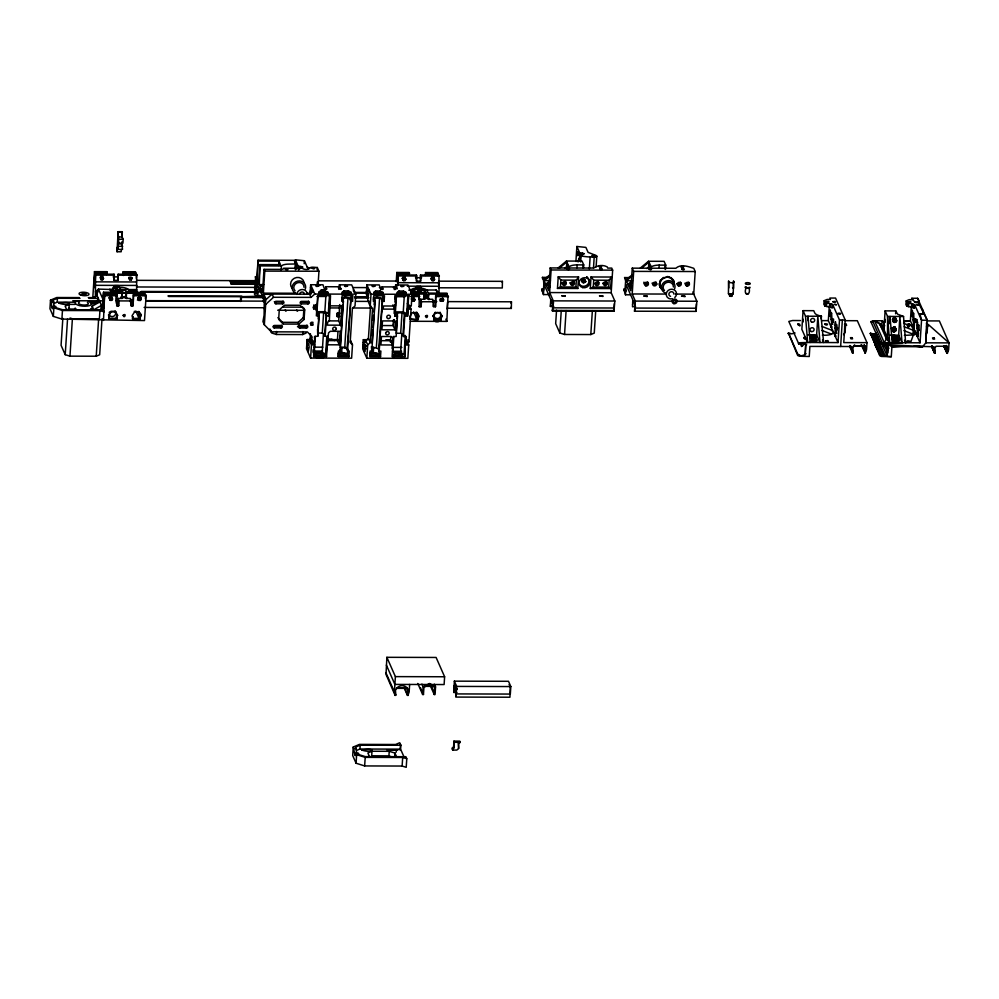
<?xml version="1.0" encoding="UTF-8"?>
<svg xmlns="http://www.w3.org/2000/svg" width="999" height="999" viewBox="0 0 999 999"><rect width="100%" height="100%" fill="white"/><g stroke="black" fill="none" stroke-linecap="round" stroke-linejoin="round"><path stroke-width="1.5" d="M885.876 337.762L887.512 337.762L887.562 316.433L885.114 310.876L895.791 310.914L897.564 314.161L903.533 316.483L905.656 342.757C907.904 338.399 913.923 343.419 907.492 341.433M453.908 690.634L454.358 681.156L508.503 681.293L510.826 686.563L510.327 694.068L456.181 693.918L456.031 695.641M547.102 278.122L542.482 278.109L542.469 277.372L548.738 290.522L550.212 267.932L593.756 268.044C597.702 265.359 602.609 264.46 607.242 266.895L607.767 268.094L611.75 268.094L612.649 270.142L611.176 292.732L614.835 301.024L613.985 311.164L552.459 310.989L552.772 303.559L551.061 299.7L550.449 306.431L550.724 299.488L544.105 284.478L543.444 294.568L549.6 294.58M632.604 304.782L632.767 299.712L626.148 284.703L625.486 294.792L630.094 294.805M915.009 320.504C915.846 314.96 915.571 326.91 915.009 320.504L916.707 320.529M884.727 325.811L882.517 320.779L874.6 320.741L870.853 321.666L880.856 344.218L875.861 332.942L880.856 344.218L885.938 343.606L891.932 346.616L922.676 346.703L925.798 342.819L926.173 333.616M392.407 344.967L392.145 340.821L393.082 341.858L393.431 336.488L396.153 336.488L397.49 316.059L395.854 314.223L397.502 312.837L402.01 312.849L404.882 314.248L404.87 316.084L407.604 316.096L408.466 294.792L408.254 306.056L411.263 306.069L412.025 294.305L407.929 285.002L395.616 284.977L395.442 287.712M918.356 331.206L918.98 329.77L918.181 329.882L917.906 333.728L917.132 331.98L917.344 328.733L918.218 327.947L917.07 328.271L916.72 325.637L917.482 321.89L917.744 325.936L918.118 326.785L918.78 324.812L919.13 327.447L918.356 331.206L917.394 327.947L918.218 327.947L918.943 330.482L917.344 328.733M79.296 297.59L56.731 297.527L50.512 300.15L49.95 308.716L53.334 316.383L61.901 319.081L144.493 320.567L146.104 295.791L145.654 294.767L133.354 294.742C133.928 300.362 132.442 314.198 130.22 300.025L133.079 300.025M52.797 302.747L52.972 300.15L57.467 298.264L80.032 298.326M53.334 316.383L53.884 307.817L53.234 306.318L55.694 306.331L56.356 307.817L62.525 309.727L103.134 309.84L104.033 311.875L99.937 310.614L62.45 310.502L53.884 307.817M53.834 303.571L57.205 302.16L57.467 298.264M61.901 319.081L62.45 310.502M62.837 318.394L61.076 345.317L65.21 354.682L69.955 356.156L96.216 356.218L99.675 354.77L102.01 318.881M65.21 354.682L67.557 318.781M66.184 310.214L68.943 309.053L69.256 304.383L75 304.395M69.955 356.156L72.403 318.768L70.03 318.032M91.945 309.702L92.183 306.206L99.85 301.885M92.87 296.403L94.48 271.641L106.793 271.666L107.255 272.727L94.942 272.69L94.48 271.641M94.942 272.69L93.968 282.08L94.705 287.65L95.592 274.151L114.048 274.201L114.136 280.344L118.232 280.357L118.157 274.213L136.613 274.263L136.651 293.007M95.367 296.903L95.592 274.151M95.979 296.566L96.179 293.569L97.914 292.008L97.403 290.846L95.654 292.395M97.153 294.742L97.403 290.846M97.378 303.359L97.752 297.64L97.827 302.272L90.297 302.247M96.216 356.218L98.651 318.831L72.403 318.768M99.376 319.18L99.937 310.614M101.136 309.79L101.423 305.457L93.756 309.765L92.183 306.206M101.299 310.352L101.598 305.856L96.179 293.569M101.923 309.84L103.559 292.22L122.015 292.27L122.115 298.439L118.007 298.426L117.907 299.987C120.067 314.36 113.411 300.262 116.945 294.693L104.633 294.655L103.759 308.154L103.009 302.597L103.559 292.22M104.633 294.655L103.471 320.442L102.922 319.18M106.606 274.563L106.793 271.666M109.316 318.906L109.191 316.346L109.316 318.906L116.696 318.931L116.571 316.358L117.482 315.01L116.821 316.945M114.048 274.201L114.136 280.344M121.816 241.895L122.515 249.425L118.406 249.413L117.782 240.846L118.819 243.182L122.914 243.194L123.177 239.298L122.14 236.963L122.19 231.706L118.082 231.693L117.07 251.748L121.179 251.76L121.329 249.425M117.07 251.748L117.383 247.078L118.406 249.413M118.819 243.182L118.082 231.693M118.157 274.213L118.232 280.357M116.733 305.844L116.945 294.693M116.696 318.931L116.571 316.358M121.791 237.687L122.09 233.204M118.781 305.844L119.106 300.911L118.007 298.426M122.115 298.439L122.015 292.27M123.014 274.613L123.202 271.716L135.502 271.753L135.789 275.499M123.489 275.474L123.202 271.716M131.094 305.881L131.418 300.949L130.32 298.464L126.211 298.451L125.787 297.465L126.124 292.282L144.58 292.332L145.017 293.306L126.548 293.256L126.124 292.282M126.211 298.451L126.548 293.256M131.306 290.384L131.743 292.719L131.306 290.384L135.414 290.397L137.512 293.182L135.414 290.397M133.142 305.881L133.354 294.742M132.692 318.981L132.567 316.408L132.692 318.981L140.072 318.993L139.947 316.421L140.859 315.085L140.21 317.008M136.351 278.321L136.613 274.263M140.484 317.869L138.786 317.869L139.023 314.323L137.85 311.651M140.072 318.993L139.947 316.421M140.572 316.508L140.747 313.786M144.405 295.03L144.58 292.332M145.392 298.826L145.654 294.767M254.795 285.289L255.732 287.4L255.931 284.278L231.318 284.216L230.444 281.331L255.881 281.406L256.805 283.504L256.606 286.626L258.242 286.626M231.318 284.216L230.444 281.331M240.509 301.486L240.659 297.352L241.646 297.003L262.163 297.065M241.184 301.248L241.471 297.315M255.744 283.479L255.881 281.406M254.533 288.711L255.444 288.236L255.657 289.435L254.832 289.435L255.669 290.622L256.044 286.051M256.243 283.117L255.319 276.586L256.805 278.908L258.029 260.215L294.131 260.314L295.741 263.973L295.367 269.73M256.381 292.345L256.955 283.704L263.574 298.713M257.055 283.117L257.255 280.182L256.431 280.182M318.082 284.478L318.956 271.241L317.295 267.507L312.662 267.195A3.159 1.099 3.7 0 0 310.202 267.744L308.866 268.881A3.334 1.149 3.7 0 1 307.118 269.418L306.281 269.455A3.334 1.149 3.7 0 1 302.485 268.281L283.616 268.232A3.334 1.149 3.7 0 1 280.844 269.393L264.023 269.343L262.55 291.933L257.205 279.795L258.029 260.215M258.753 283.304L259.965 264.61L280.482 264.66L278.933 261.151L258.416 261.101M259.965 264.61L259.315 284.603L263.786 284.615M263.074 297.577L264.797 271.104L264.023 269.343M263.374 301.798L263.861 294.28L271.591 294.305M313.349 290.821L309.603 294.168L272.115 294.068L264.26 301.174L264.086 315.185L262.937 321.578L264.348 324.8L271.278 331.83L307.38 331.93L312 336.613L311.663 341.633L314.673 341.646L315.022 336.276L317.757 336.276L319.093 315.846L317.457 314.011L319.093 312.625L323.614 312.637L326.486 314.036L324.55 334.965L325.137 336.301L327.859 336.301L327.784 344.792M264.348 324.8L265.684 304.395L264.26 301.174M278.659 265.472L278.933 261.151M306.119 333.092L302.66 334.553L276.411 334.478L276.611 331.481M281.119 270.279L281.493 265.834A9.99 3.459 3.7 0 1 289.248 264.098L295.741 263.973M295.192 262.799L295.392 259.815L304.395 260.727L308.129 269.181M298.439 269.792L298.489 266.833L295.392 259.815M298.851 269.792L298.938 266.283A2.085 0.724 3.7 0 1 300.999 266.471L302.834 267.083L301.461 267.507A2.085 0.724 3.7 0 1 299.563 267.695L298.614 267.133L299.588 269.318M304.195 263.724L304.395 260.727M304.083 319.455L303.309 317.707L303.933 308.192L304.707 309.952L304.083 319.455L298.863 324.113L283.266 324.076L278.659 319.38L279.27 309.877L284.503 305.219L300.087 305.269L304.707 309.952M302.66 334.553L302.859 331.556M303.733 318.094L304.22 310.614M311.713 339.535L307.093 339.523L306.83 343.631L307.692 345.579L308.728 343.931L309.166 347.14L308.229 351.71L306.78 344.405L306.493 348.763L310.602 358.079L351.623 358.191L352.485 344.867L350.612 340.597L350.499 342.158M310.065 293.981L310.339 289.822L311.201 291.77M324.6 289.36L322.977 284.777L310.664 284.74L310.389 289.036L311.251 290.984L312.3 289.323L312.724 292.545M327.322 343.756L326.548 356.556L313.711 356.518L314.473 344.755L314.011 343.718L312.65 343.718L311.351 340.784L309.977 341.371L309.865 342.919L308.791 340.484L311.838 340.497M311.663 341.633L310.177 338.249L310.464 333.791M311.101 325.1L311.288 322.277L312.937 322.277L312.749 325.1L311.101 325.1L310.327 323.339L311.975 323.351L312.749 325.1M310.602 358.079L311.463 344.755L309.977 341.371M319.093 315.846L316.358 315.846L316.808 308.928L313.798 308.916L314.011 305.806L317.008 305.819L317.682 295.592L330.519 295.629L329.345 320.766L327.61 322.327L327.422 325.15L340.547 325.174L341.808 305.881L329.857 305.844L329.87 304.807M317.145 269.842L317.295 267.507M312.65 343.718L312.787 341.633M316.808 308.928L316.358 307.892L314.985 307.879L315.197 304.77M317.183 284.74L317.37 281.805M313.149 352.447L313.336 349.55M313.711 343.768L313.898 340.871M316.171 310.652L316.271 304.533M313.636 349.6L313.711 356.518M314.011 343.718L314.148 341.646M314.485 336.576L314.673 341.646M316.358 307.892L316.558 304.77L317.008 305.819M314.298 352.41L315.397 336.438M316.945 311.725L318.057 295.754M318.881 292.22L319.917 292.719L319.817 294.268L318.781 293.756L318.881 292.22L320.517 290.834L325.025 290.846L327.897 292.245L327.21 294.28L327.897 292.245M317.545 329.108L317.757 336.276M318.219 318.893L318.494 314.523M316.446 353.296L316.346 354.857L320.854 354.87L323.726 356.268L323.826 354.72L320.954 353.309L316.446 353.296L314.797 354.695L316.171 355.944L323.564 355.969L323.826 354.72M319.093 312.625L317.769 333.054L322.277 333.067L325.15 334.465L324.55 334.965M318.781 293.756L320.417 292.37L320.517 290.834M320.854 354.87L320.954 353.309M322.277 333.067L323.614 312.637M327.797 293.781L324.925 292.382L325.025 290.846M325.711 289.385L325.886 286.725L338.199 286.763L338.961 289.398M326.548 356.556L325.662 354.058L322.202 352.372L323.426 333.566M325.886 314.535L326.473 315.871L329.195 315.884L328.309 313.374L324.85 311.688L326.074 292.882M326.648 289.36L325.886 286.725M325.137 336.301L326.473 315.871M325.662 354.058L326.785 336.7M328.309 313.374L329.533 294.568M328.733 314.835L329.195 307.929L340.172 307.967M326.086 355.519L327.472 336.576M328.896 314.697L330.057 294.58M329.195 315.884L329.195 307.929M337.662 340.572L327.06 340.634L327.51 341.683L328.559 332.842L330.307 331.293L340.147 331.318L339.273 344.83L327.31 344.792M337.237 313.162L338.861 314.036L338.649 317.158L337.038 316.271L337.237 313.162L339.972 313.162M337.225 316.72L337.437 313.599M339.21 287.562L339.385 284.827L351.685 284.852L355.794 294.156L355.032 305.919L352.41 308.254L350.174 342.52L352.485 344.867M337.974 331.556L337.387 340.559L339.273 344.83M340.547 325.174L338.673 320.916L339.735 304.583M341.009 289.41L339.385 284.827M342.158 293.818L342.257 292.282L343.906 290.896L348.414 290.909L351.286 292.307L350.587 294.355L351.186 293.843L348.314 292.445L343.806 292.432L343.906 290.896M340.197 340.322L340.509 335.664M341.109 326.336L341.521 320.13M342.133 310.814L342.532 304.595M343.206 294.33L343.306 292.794L342.257 292.282M338.087 356.306L339.722 354.92L339.822 353.371L344.343 353.384L347.202 354.782L346.94 356.031L339.56 356.006L338.186 354.757L339.822 353.371M341.009 335.314L340.197 347.739L344.705 347.752L347.577 349.151L347.565 350.986L349.263 350.999L348.888 356.606L338.124 356.568L338.486 350.961L340.184 350.974L343.431 301.273L341.795 299.425L343.431 298.039L347.952 298.052L350.824 299.45L346.978 349.662M341.208 332.205L342.932 305.806M343.132 302.697L343.431 298.039M337.999 353.221L341.658 352.41L342.033 346.79M341.596 297.914L345.267 297.103L345.542 292.894M347.103 356.331L344.23 354.932L344.343 353.384M344.705 347.752L347.952 298.052M348.314 292.445L348.414 290.909M347.565 350.986L350.811 301.286L350.224 299.962M348.888 356.606L347.54 353.534L347.814 349.325M350.811 301.286L352.497 301.298L351.149 298.226L351.323 295.417M352.497 301.298L352.872 295.692L342.095 295.654L341.733 301.261L343.431 301.273M367.944 339.697L363.336 339.685L363.062 343.781L363.923 345.729L366.658 345.741M380.831 289.51L379.208 284.927L366.908 284.902L366.621 289.186L367.482 291.134L368.531 289.485L368.968 292.695L368.019 297.277L366.571 289.96L366.308 294.131C368.256 298.876 367.907 304.92 372.552 308.304L370.317 342.57L367.694 344.905L366.833 358.229L407.854 358.341L408.716 345.017L407.23 341.633L407.13 343.194M370.567 305.532L368.431 338.311L365.821 340.647L365.721 342.195L365.035 340.647L364.448 342.22L363.336 339.685M370.242 305.956L371.004 294.193L366.908 284.902M373.901 292.37L374.937 292.869L374.837 294.418L373.801 293.906L373.901 292.37L375.537 290.984L380.045 290.996L382.917 292.395L382.217 294.43L382.917 292.395M371.428 346.616L371.815 351.061L370.13 351.049L369.767 356.655L380.532 356.693L380.894 351.086L379.208 351.074L378.621 349.737L382.455 299.538L379.583 298.139L375.075 298.127L373.426 299.513L375.062 301.361L371.815 351.061M372.14 335.739L372.552 329.533M373.151 320.217L373.464 315.559M374.175 304.683L374.475 300.025M378.746 356.418L378.846 354.87L375.974 353.459L371.466 353.446L371.366 355.007L375.874 355.02L377.784 355.956M372.127 343.169L372.939 330.744M373.151 327.635L373.951 315.209M374.163 312.1L375.075 298.127M373.801 293.906L375.437 292.52L375.537 290.984M369.63 353.309L373.301 352.485L373.663 346.878M373.239 298.002L376.91 297.178L377.272 291.571M375.874 355.02L375.974 353.459M378.621 349.737L379.208 349.238L376.336 347.839L379.583 298.139M382.817 293.931L379.945 292.532L380.045 290.996M381.955 289.535L382.118 286.888L394.43 286.913L395.192 289.548M382.892 289.523L382.118 286.888M353.259 747.015L352.697 755.581L356.081 763.236L364.647 765.933L402.122 766.046L406.218 767.307L406.78 758.74L405.881 756.705L365.272 756.593L359.091 754.682L358.441 753.184L355.981 753.184L355.082 755.619L353.259 747.015L359.478 744.392L395.579 744.492L399.725 742.756L400.824 745.242L400.562 749.138L403.946 756.78M379.72 341.471L380.119 335.264M380.631 327.497L381.143 319.73M381.643 311.963L382.155 304.195M379.208 351.074L382.442 301.373L381.855 300.05M380.532 356.693L379.17 353.621L379.358 350.811M382.442 301.373L384.14 301.386L382.779 298.314L382.967 295.504M384.14 301.386L384.503 295.779L373.738 295.741L373.364 301.348L375.062 301.361M356.081 763.236L356.631 754.67L355.981 753.184M356.581 750.436L359.952 749.025L360.214 745.129L400.824 745.242M390.422 342.27L390.796 336.576M394.255 289.573L394.43 286.913M395.03 329.845L395.517 322.515L393.968 320.941L382.492 320.916L381.905 329.807L395.03 329.845L393.156 325.587L393.531 319.717M394.48 304.982L394.742 309.141M364.647 765.933L365.197 757.367L356.631 754.67M392.12 343.993L392.32 341.096M393.481 325.624L393.881 319.63M394.118 313.436L394.68 304.757M395.067 298.963L395.342 294.63M396.241 281.743L396.84 272.465L409.153 272.49L409.615 273.551L397.315 273.514L396.84 272.465M392.132 348.339L392.857 338.087L391.321 336.526L381.468 336.501L380.919 344.942L392.869 344.98L392.108 356.743L404.945 356.768L405.257 343.968L406.618 343.968L406.818 340.859M394.767 316.059L394.955 304.982L395.417 306.031L383.466 305.994L383.254 309.116L395.217 309.141L394.767 316.059L397.49 316.059M395.142 302.06L395.629 294.767L395.417 306.031M396.865 280.257L397.315 273.514M393.806 336.651L392.769 352.56L400.599 352.585L404.071 354.27L404.945 356.768M396.553 294.518L395.417 311.875L403.246 311.9L406.718 313.599L407.142 315.047M438.024 292.944L437.512 291.77L439.048 293.331L438.973 275.087L420.517 275.037L420.604 281.181L416.496 281.169L416.421 275.025L397.952 274.975L397.614 285.839M393.206 354.907L393.107 356.456L394.742 355.07L399.25 355.082L402.122 356.481L401.523 356.993L402.222 354.932L399.363 353.534L394.842 353.521L393.206 354.907L394.58 356.156L401.96 356.181L401.635 355.432M397.177 293.968L397.277 292.432L398.926 291.046L403.434 291.059L406.306 292.457L405.606 294.493M398.102 284.99L397.952 274.975M394.143 356.968L394.243 355.407M396.141 326.398L396.516 320.567M398.226 294.48L398.326 292.944L397.277 292.432M394.742 355.07L394.842 353.521M396.928 321.591L396.166 333.266L400.674 333.279L403.546 334.677M397.115 318.669L397.502 312.837M398.926 291.046L398.826 292.582L403.334 292.595L406.206 293.993M396.503 756.63L394.93 753.059L389.223 751.298L372.003 751.248L371.69 755.918L388.923 755.968L391.77 756.855M399.25 355.082L399.363 353.534M400.674 333.279L402.01 312.849M403.334 292.595L403.434 291.059M400.599 352.585L401.823 333.778M403.246 311.9L404.57 291.646M404.283 314.747L402.947 335.177L403.534 336.513L406.268 336.526L405.919 341.895L408.928 341.895L411.051 309.178L409.565 305.806L407.667 305.207M403.534 336.513L404.882 314.248M404.071 354.27L405.294 335.464M406.718 313.599L407.954 294.792M405.719 336.825L405.919 341.895M404.483 355.731L405.881 336.788M407.305 314.91L408.628 294.655M407.604 316.096L407.58 308.142L408.953 308.142L409.153 305.02M409.64 684.452L409.153 691.97L407.929 695.466L407.317 695.117L408.291 690.334L406.755 687.499A6.743 6.219 -23.8 0 0 397.352 687.474L395.454 690.297L395.816 695.079L395.154 695.429L386.014 674.425L386.875 657.317L436.101 657.454L444.617 676.76L444.118 684.552L394.892 684.415L386.376 665.109M411.551 291.908L411.625 290.746L412.063 293.082M410.202 319.156L409.852 316.383L412.35 312.687L416.87 312.699L418.881 316.408L417.844 319.755L410.202 319.156L417.844 319.755M416.421 275.025L416.496 281.169M418.244 318.631L416.558 318.631L416.783 315.072L415.609 312.412M388.923 755.968L389.223 751.298M417.582 319.168L418.631 315.834L416.608 312.125L416.87 312.699M420.517 275.037L420.604 281.181M419.043 299.563L419.305 295.517L411.613 295.492M418.331 317.27L418.519 314.535M410.539 293.057L424.375 293.094L424.475 299.263L420.379 299.25L421.466 301.735L421.153 306.668L419.093 306.668L419.305 295.517M386.875 657.317L395.392 676.623L394.393 691.932L395.154 695.429M420.379 299.25L421.153 306.668M424.475 299.263L424.375 293.094M425.374 275.424L425.562 272.54L437.862 272.577L438.161 276.323M394.692 756.568L394.93 753.059M396.228 752.185L396.378 749.849L397.802 750.199L387.063 750.174L396.378 749.849M410.389 321.291L446.853 321.378L448.014 295.592L435.714 295.567L435.502 306.705L433.454 306.705L433.778 301.773L432.679 299.288L428.583 299.275L428.146 298.289L428.484 293.107L446.94 293.157L447.202 296.828M428.583 299.275L428.484 293.107M400.124 750.224L400.499 744.505M402.122 766.046L402.684 757.467L365.197 757.367M433.841 319.792L433.716 317.232L433.841 319.792L441.221 319.817L441.096 317.245L442.008 315.896L441.358 317.819M435.714 295.567L435.502 306.705M441.221 319.817L441.096 317.245M434.328 684.153L435.552 686.912L435.052 694.53L434.228 694.53L434.702 687.349L429.508 684.377L423.938 687.324L423.464 694.505L422.639 694.492L423.139 686.875L421.928 684.115M458.953 743.468L460.264 742.307L459.74 741.133L453.946 741.121L453.583 746.578L452.21 748.913L452.722 750.074L456.818 750.087L458.628 748.488L458.441 742.307L458.628 748.488M456.181 693.918L456.668 686.413L454.358 681.156M452.722 750.074L452.285 747.739M452.797 748.913L454.108 747.739L453.946 741.121M614.373 308.004L552.847 307.842L553.296 300.861L549.637 292.57L551.111 269.98L550.212 267.932M557.467 288.424L558.216 276.885L578.558 276.948L577.809 288.474L557.467 288.424L560.464 286.963L575.886 287.013L577.809 288.474M556.555 310.19L555.669 323.651L559.802 333.004L564.547 334.478L590.796 334.553L594.255 333.104L595.729 310.664M560.464 286.963L560.914 280.107L558.216 276.885M559.802 333.004L561.263 310.577M566.47 267.695L566.845 261.938L559.74 267.819M564.547 334.478L566.108 310.552M575.911 261.438L576.885 246.478L585.901 247.39L588.086 252.372L595.541 255.257A3.097 1.074 3.7 0 1 596.603 256.568L596.216 256.793A3.097 1.074 3.7 0 1 594.193 257.105A27.997 9.69 3.7 0 1 590.896 257.03L589.785 256.98A27.997 9.69 3.7 0 1 581.081 255.981L580.119 253.796L580.581 256.968M576.972 267.769L577.16 264.885L583.728 264.91L583.528 267.782M575.886 287.013L576.336 280.157L578.558 276.948M578.483 261.763L578.708 258.254L579.557 260.14L580.007 259.59M579.557 260.14L579.982 253.496L576.885 246.478M580.756 254.308L581.068 254.358A2.085 0.724 3.7 0 0 582.966 254.171L584.34 253.746L582.504 253.134A2.085 0.724 3.7 0 0 580.444 252.947L580.094 260.439M580.132 257.492L580.169 252.984M580.269 257.779L580.531 253.796M580.694 261.975L581.081 255.981M582.33 255.794L582.504 253.134M589.348 268.968L590.134 256.993M590.284 288.511L591.033 276.973L611.376 277.035L610.626 288.561L590.284 288.511L593.281 287.05L608.703 287.1L610.626 288.561M593.518 267.582L594.193 257.105M593.281 287.05L593.731 280.195L591.033 276.973M590.796 334.553L592.37 310.627M596.116 266.783L596.79 256.306M608.703 287.1L609.153 280.244L611.376 277.035M624.025 290.447L625.611 290.447L625.399 289.248L623.813 289.248L624.862 291.633L625.624 281.194L624.837 277.522L630.781 290.746L632.255 268.157L675.799 268.269C680.956 263.699 688.136 266.521 693.793 268.319L695.204 271.541L693.731 294.131L675.274 294.081M692.782 291.983L696.877 301.248L696.028 311.376L634.502 311.213L635.339 301.086L632.205 293.968L633.678 271.378L632.255 268.157M648.513 267.907L648.888 262.163L641.783 268.044M659.015 267.982L659.203 265.11L665.771 265.135L665.484 269.443M732.692 293.169A2.498 0.862 3.7 0 1 731.143 294.48A2.498 0.862 3.7 0 1 728.433 293.157L728.608 280.881L728.771 287.949M729.632 296.154C727.884 288.986 731.655 301.648 731.992 293.718M729.869 296.241L730.019 293.906M730.157 296.316L730.306 293.981M730.469 296.353L730.619 294.018M730.793 296.378L730.943 294.043M731.106 296.366L731.256 294.018M731.38 296.316L731.543 293.981M731.605 296.253L731.768 293.906M733.229 293.831L733.528 280.894L733.553 288.399A2.498 0.862 3.7 0 0 732.567 287.774M748.8 287.412C752.022 296.291 742.045 296.403 746.403 287.188M822.477 339.972L823.613 342.532L821.041 316.084A9.99 3.459 3.7 0 1 814.784 313.024L813.748 310.689L803.071 310.652L801.86 329.345L807.654 342.495L838.011 342.582L839.497 319.992L832.642 304.458L825.411 302.56L824.175 300.687L827.097 299.45L830.444 299.463L829.819 298.052L835.551 298.064L845.229 320.005L843.755 342.595L867.007 342.657L866.545 349.638L865.334 353.134L861.088 344.555M804.482 342.957A6.743 6.219 -23.8 0 1 802.584 345.779L801.61 346.453L801.81 343.519M805.219 354.62L805.756 344.056L805.219 354.62L801.435 355.781L798.101 354.907L788.423 332.967L797.689 355.519L799.425 356.218L809.24 356.493L809.889 346.403L851.997 346.516L852.559 353.097L853.221 352.759L852.871 347.964L854.008 346.016L864.834 346.054L865.821 349.575L864.722 352.784M807.716 320.529L807.991 316.221L810.127 342.507M810.077 336.825L809.977 338.386L809.814 336.238A2.91 1.011 3.7 0 1 810.863 335.352L811.513 335.252A2.91 1.011 3.7 0 1 815.559 336.251L815.659 337.35L814.123 337.824A2.91 1.011 3.7 0 1 810.077 336.825L809.814 336.238M815.821 336.838L815.721 338.399L815.559 336.251M816.633 334.94L817.844 316.246L819.979 342.532L816.633 334.94L808.203 334.915M821.253 319.006L821.44 316.134M824.175 300.687L823.95 304.183L825.186 306.056L832.417 307.967L832.642 304.458M824.525 305.507L824.749 301.998M824.762 305.794L824.987 302.285M825.186 306.056L825.411 302.56M825.786 306.293L826.011 302.784M826.51 306.468L826.735 302.959M838.011 342.582L828.333 320.629L829.32 305.569M829.994 307.13L830.231 303.634M830.756 307.317L830.993 303.821M831.43 327.647L831.23 323.901L831.043 326.773L831.78 326.773M832.042 321.641L831.867 324.438L831.268 319.892L832.866 321.641M832.916 320.866L832.092 320.866L831.568 312.887L830.793 316.646L831.156 319.28L832.142 319.106M835.351 327.722L836.175 327.734L835.301 328.509L835.089 331.755L835.863 333.516L836.126 329.545L834.677 325.412L835.439 321.666L836.076 326.561L835.801 324.3M835.439 336.713L835.239 332.967L835.052 335.839L835.788 335.839M840.634 346.478L842.357 319.992M845.516 325.662L845.067 332.517L843.593 334.665M885.114 310.876L883.903 329.57L880.444 325.449L882.08 325.449L884.24 327.522M888.848 348.426L886.525 343.181L883.653 346.665L883.853 343.731M888.685 344.955L887.799 344.28C888.386 351.049 888.685 358.966 880.144 355.132L870.466 333.191L879.744 355.744L881.468 356.443L891.283 356.705L891.932 346.616L903.733 346.166M887.262 354.845L887.799 344.28M889.572 323.626L890.034 316.446L892.169 342.719L894.055 340.634L897.489 341.121L899.2 340.409L898.675 335.164L899.887 316.471L902.022 342.757L920.067 342.794L921.54 320.217L919.954 313.798L923.251 314.111L919.954 313.948M891.845 336.201C890.072 339.098 904.844 336.75 893.556 335.477C888.161 336.788 898.613 340.222 897.601 336.476M891.92 337.512L892.02 335.951M892.282 337.3L892.382 335.739M893.456 337.038L893.556 335.477L892.806 337.138L892.906 335.577M893.318 341.421C892.706 338.162 897.664 338.748 899.187 340.135M893.593 339.61L893.493 341.171L898.463 341.183L898.576 339.623M893.855 340.959L893.955 339.398M895.604 313.786L895.791 310.914M894.18 337L894.28 335.452M894.38 340.796L894.48 339.235M894.942 337.038L895.042 335.477M895.029 340.696L895.129 339.136M895.678 337.15L895.778 335.589M895.753 340.659L895.853 339.111M896.34 337.312L896.44 335.751M896.515 340.696L896.615 339.148M896.89 337.525L896.99 335.964M897.289 337.774L897.389 336.213M897.252 340.809L897.352 339.248M897.914 340.971L898.026 339.41M898.863 341.433L898.963 339.872M906.218 300.899L905.993 304.408L906.805 306.019L914.46 308.192L914.684 304.683L907.454 302.772L906.218 300.899L909.14 299.675L912.487 299.688L911.862 298.264L917.594 298.289L927.272 320.229L925.798 342.819L949.05 342.882L948.6 349.862L947.377 353.359L943.743 346.154M906.568 305.731L906.792 302.222M906.805 306.019L907.03 302.51M907.229 306.281L907.454 302.772M907.829 306.518L908.054 303.009M908.553 306.693L908.778 303.184M907.941 326.661C908.128 319.305 914.36 330.532 915.296 331.993L914.747 333.753L911.712 335.027L904.395 335.352M908.391 326.673L908.566 324.076M908.84 326.735L909.003 324.138M911.363 305.794L910.389 320.854L913.086 326.998L913.835 326.998L914.01 324.126L914.397 325L913.273 324.126L913.086 326.998M912.037 307.355L912.274 303.858M912.799 307.542L913.036 304.046M913.311 320.105L913.91 324.663L913.311 320.105L914.135 320.117M913.198 330.232L914.56 331.081L914.31 334.977L912.949 334.128L913.198 330.232L904.207 326.748M917.094 336.064L917.282 333.191L918.019 333.191L917.831 336.064L917.094 336.064L913.473 327.872L913.66 325M916.707 320.966L914.135 321.091L913.61 313.112L912.849 316.858L913.198 319.505L914.185 319.33M914.122 327.073L914.297 324.475M913.473 327.872L914.222 327.872L914.372 323.164M915.121 334.59L914.56 331.081M917.282 333.191L917.482 336.938L920.067 342.794M918.118 336.139L918.293 333.541M917.669 334.078L918.406 334.078L918.381 332.242M926.348 323.139L927.559 325.886L927.109 332.742L925.636 334.89M836.175 327.734L836.9 330.257L835.301 328.509M918.143 330.12L918.98 329.77L918.118 330.482M925.798 342.819L926.548 324.413L928.183 324.413L949.05 342.882L939.372 320.941L926.972 320.904M567.032 267.045L567.395 265.709L567.707 267.445M632.679 303.084C633.366 295.354 636.038 308.728 634.502 311.213M649.075 267.27L649.437 265.934L649.725 267.145M665.259 269.255L664.847 266.159M927.035 329.195L926.56 326.486M263.624 300.512L264.086 298.289A6.743 1.124 -89.8 0 1 265.559 301.648M295.242 268.644L295.229 265.347M510.951 303.184L511.463 301.798L511.338 308.429L447.54 308.254M510.052 687.162A6.743 1.124 -89.8 0 1 510.202 688.661L509.952 697.215L455.794 697.077L456.056 688.511A6.743 1.124 -89.8 0 0 454.582 685.164L453.983 688.935L457.067 688.948M552.459 310.989L552.584 309.128M576.76 261.388L577.022 260.664L577.497 261.651M613.985 311.164L614.298 303.733M927.559 325.886L926.735 330.02L927.06 325.574L928.695 325.587M908.965 326.773L909.402 324.238M419.867 289.298L418.781 287.824L417.495 289.285M659.59 284.103L659.34 283.516L659.727 285.914C657.954 278.246 669.879 273.639 673.601 280.632L670.804 277.472L671.066 278.059M447.14 309.091L447.577 302.347M541.77 289.023L541.982 290.222L543.568 290.222L543.356 289.023L541.683 289.498L543.444 294.568M623.813 289.248L625.486 294.792M896.64 321.054C894.48 313.574 890.334 326.348 896.64 321.054L895.416 318.281M896.028 330.394C893.868 322.927 889.722 335.689 896.028 330.394L894.804 327.622M255.969 281.406L256.381 280.669L256.868 283.441M502.022 282.08L502.422 281.343L502.297 287.962L438.499 287.787M882.517 320.779L881.568 324.275L889.697 342.719L902.022 342.757L898.675 335.164L890.246 335.14M910.951 341.608L913.511 334.465M53.234 306.318L52.335 308.753L50.512 300.15M308.791 340.484L308.216 342.058L307.093 339.523M363.923 345.729L364.972 344.081L365.147 351.186L364.46 351.873L363.012 344.555L362.724 348.913L366.833 358.229M892.806 337.138L893.431 335.502M659.702 281.706L660.551 280.007L660.814 280.594M625.961 291.121L624.949 291.458M262.65 296.166L242.045 296.691M844.63 326.773L846.141 324.188L844.505 324.188L845.017 325.349L846.653 325.362L846.141 324.188M101.249 277.21L100.824 276.261L102.385 276.261L102.81 277.223L101.249 277.21L100.387 278.496L101.086 279.782L102.647 279.782L103.509 278.509L103.084 277.547L102.223 278.833L100.662 278.821L101.086 279.782M100.012 277.36L101.573 277.372L102.435 276.086M95.405 291.808L98.451 289.098L111.876 289.523L114.498 285.627L118.369 285.639L120.742 290.122L120.479 289.548L136.576 289.585M118.369 285.639L118.631 286.226L114.748 286.214L112.125 290.11L123.614 290.135M109.003 298.052L109.878 296.765L110.327 297.789L109.465 299.076L110.152 300.362L111.713 300.362L112.575 299.088L111.426 296.765L112.575 299.088M110.614 297.877L111.476 296.591M110.152 300.362L109.703 299.325L111.264 299.338L112.125 298.052M129.795 279.857L129.37 278.908L130.931 278.908L131.793 277.635L131.356 279.857L129.795 279.857L128.684 277.622L129.096 278.571L129.97 277.297L131.518 277.297L132.218 278.584M115.459 311.301L115.722 311.875L111.201 311.863L108.704 315.572L110.951 311.288L115.459 311.301L117.732 315.597M141.296 299.163L140.147 296.853L141.296 299.163L140.434 300.437L138.873 300.437L138.586 296.84M139.336 297.952L140.197 296.666M138.174 299.151L137.725 298.127L138.424 299.413L139.985 299.413L140.847 298.139M134.59 311.925L134.328 311.351L139.098 311.938L134.59 311.925L132.093 315.634L132.817 316.983M139.023 314.323L139.935 312.974M402.747 279.32L403.608 278.047L405.169 278.047L405.869 279.333L405.007 280.607L403.446 280.607L402.335 278.371L403.446 280.607M404.807 276.91L403.933 278.197L402.385 278.184M403.022 279.645L404.583 279.658L405.444 278.371L404.757 277.085L405.169 278.047M409.627 290.334L414.011 290.347L416.633 286.451L420.504 286.463L422.627 290.372M412.325 293.032L411.401 290.921L414.273 290.921L416.895 287.038L420.766 287.05L420.504 286.463M411.825 299.9L411.376 298.876L412.075 300.15L413.623 300.162L414.485 298.876L414.947 299.912L414.086 301.186L412.525 301.186L411.825 299.9L412.687 298.614M431.468 279.395L432.33 278.122L433.891 278.122L433.466 277.173L434.577 279.408L433.716 280.682L432.167 280.682L431.044 278.446L432.167 280.682M433.516 276.985L432.654 278.271L431.093 278.259M431.743 279.732L433.304 279.732L434.165 278.446L434.577 279.408M416.783 315.072L417.694 313.736M441.233 301.261L440.784 300.237L442.345 300.237L443.206 298.963L443.656 299.987L442.794 301.261L441.233 301.261L440.084 298.951L440.547 299.975L441.408 298.701L442.969 298.701M432.979 315.871L435.477 312.175L433.241 316.458L432.979 315.871L433.966 317.807M69.418 308.192L68.569 308.479M321.166 290.771L323.414 291.196M745.928 293.531L748.401 293.756M913.835 326.998L914.222 327.872M854.644 344.855L853.883 345.729L864.697 345.754L864.048 344.88M943.93 346.266L946.765 353.009L947.876 349.8L946.877 346.278L936.051 346.241L934.914 348.189L935.264 352.972L934.602 353.321L931.58 346.466M408.866 290.272L409.553 289.598M632.492 304.707L632.617 306.531M453.783 690.571L453.908 692.394M836.175 325.15L836.737 324.588L837.087 327.222L836.313 330.981L836.126 329.545L836.937 329.545M265.684 304.395L273.526 297.29L311.014 297.39L314.772 294.043L355.794 294.156M277.884 317.632L282.492 322.315L298.089 322.365L303.309 317.707M438.786 292.744L436.088 290.01L424.7 289.985L428.246 299.4M316.995 311.688L324.85 311.688M371.466 353.446L369.817 354.845L371.191 356.094L378.584 356.119L378.846 354.87M543.956 279.695L549.887 274.787M558.166 267.919L566.458 261.051L582.042 261.101L583.728 264.91M550.274 275.674L544.355 280.569L550.424 280.594M545.904 284.091L549.45 281.144M564.847 268.394L568.406 265.447M550.024 282.442L546.478 285.389L549.562 285.389M566.608 268.706L569.405 266.621A9.99 3.459 3.7 0 1 577.16 264.885M625.998 279.907L631.93 275.012M640.209 268.144L648.501 261.276L664.085 261.326L665.771 265.135M632.317 275.886L626.398 280.794L632.479 280.806M627.946 284.315L631.493 281.368M646.89 268.619L650.449 265.672M632.067 282.667L628.521 285.614L631.605 285.614M805.082 354.333L806.056 353.658M562.799 283.816L565.809 282.23M571.003 283.841L574.013 282.255M595.616 283.903L598.626 282.317M603.821 283.928L606.83 282.342M644.842 284.041L647.851 282.455M653.046 284.066L656.056 282.467L656.83 284.228M677.659 284.128L680.669 282.542M688.873 282.567L685.863 284.153L686.638 285.901M386.638 676.123L387.3 675.774M423.139 686.875L429.57 683.478L435.552 686.912M69.256 304.383L65.11 306.131L66.683 309.69M96.978 295.891L92.832 297.627L88.312 297.615M134.765 291.046L136.838 290.172M310.177 338.249L311.563 337.674M360.214 745.129L355.719 747.015L356.768 753.87M372.003 751.248L367.857 752.984L369.43 756.555M806.643 344.73L802.172 343.169L798.813 343.993L788.81 321.453L792.557 320.517L800.474 320.554M795.067 333.004L791.757 333.828L788.423 332.967M872.826 321.653L870.853 321.666M880.531 343.619L889.697 342.719L887.562 316.433L903.533 316.483M915.009 321.016L916.732 321.391L915.084 321.965L916.77 321.753M549.762 286.338L549.125 286.713L549.837 287.3M631.805 286.563L631.168 286.938L631.88 287.525M813.086 341.134L814.947 341.134M582.892 265.771L583.279 268.032M542.482 278.109C544.892 279.42 543.444 295.754 541.982 290.222M844.679 325.836L844.692 329.795M904.195 321.628L910.389 320.854L904.195 320.841M915.034 321.516L916.732 321.391M908.103 324.063L906.655 324.663L910.101 324.675M891.932 346.616L903.471 346.178M872.676 320.979L882.354 342.919L889.697 342.719L886.388 338.923L879.919 324.275L874.6 320.741L884.277 342.682L886.388 338.923L888.024 338.936M882.354 342.919L902.022 342.757M118.344 232.28L122.44 232.28M118.032 236.95L122.14 236.963M119.068 239.285L123.177 239.298M117.582 243.956L121.678 243.968M118.606 246.303L122.715 246.316M260.539 265.909L281.393 265.971M551.111 269.98L612.649 270.142M633.678 271.378L695.204 271.541M264.797 271.104L318.956 271.241M123.664 272.764L135.964 272.802M438.336 273.626L426.024 273.589L425.562 272.54M128.896 274.875L130.457 274.887M96.016 275.112L114.473 275.162M118.569 275.175L137.038 275.225M398.376 275.936L416.833 275.986M420.941 275.999L439.398 276.049M542.469 277.372L547.09 277.385M624.512 277.585L629.133 277.597M113.112 276.885L117.732 276.898M415.484 277.71L421.628 277.722M128.734 277.447L130.295 277.447M560.914 280.107L576.336 280.157M593.731 280.195L609.153 280.244M136.763 280.344L256.581 280.669M318.818 280.844L398.176 281.056M438.623 281.169L502.422 281.343M230.394 282.105L255.007 282.18M95.567 281.855L136.588 281.968M397.939 282.68L438.961 282.792M231.368 283.441L256.805 283.504M95.829 285.327L136.851 285.439M407.305 286.176L439.21 286.263M136.638 286.963L258.641 287.412M352.922 287.562L366.933 287.6M379.37 287.625L382.492 287.637M393.381 287.662L396.491 287.675M324.65 288.574L326.71 288.586M339.011 288.611L341.059 288.624M380.894 288.723L382.942 288.736M395.242 288.761L397.302 288.773L395.616 284.977M255.756 290.459L256.581 290.459M141.071 291.458L257.717 291.77M549.637 292.57L611.176 292.732M131.831 291.546L135.926 291.558M320.417 292.37L324.925 292.382M354.233 292.42L366.645 292.457M375.437 292.52L379.945 292.532M411.625 292.582L414.735 292.595M141.321 292.045L240.11 292.307M258.691 292.357L239.847 291.72M318.806 292.557L326.398 292.582M397.827 292.769L405.432 292.794M354.845 293.007L367.257 293.044M632.205 293.968L666.046 294.056M295.854 293.244L263.361 293.157L266.184 299.55M306.681 293.269L309.777 293.281M103.996 293.194L122.452 293.244M410.964 294.031L424.812 294.068M428.921 294.081L447.377 294.131M371.004 294.193L412.025 294.305M398.551 295.229L405.931 295.242M396.079 295.804L408.916 295.841M411.588 296.129L413.149 296.129M105.082 295.679L117.395 295.716M133.804 295.766L146.104 295.791M167.944 295.916L241.783 296.116M410.527 296.516L419.755 296.541M436.163 296.591L448.476 296.616M317.033 296.453L326.149 296.478M396.054 296.666L405.169 296.691M354.97 296.815L367.382 296.84M168.556 296.491L262.887 296.753M354.757 297.315L368.631 297.352M424.1 297.502L427.185 297.515M263.836 297.652L240.659 297.352M354.695 297.902L368.619 297.939M424.338 298.089L427.435 298.102M121.678 297.452L125.787 297.465M424.038 298.276L428.146 298.289M121.041 297.502L126.873 297.515M109.066 297.864L111.888 297.802M137.775 297.952L140.597 297.877M411.426 298.689L414.248 298.626M89.048 298.351L98.077 298.376M553.296 300.861L614.835 301.024M635.339 301.086L672.265 301.186M675.336 301.186L696.877 301.248M137.387 300.037L140.26 300.05M432.579 300.849L435.452 300.849M439.76 300.861L442.632 300.874M146.016 300.649L241.396 300.899M116.234 300.724L119.356 300.736M130.245 300.761L133.354 300.774M145.804 300.811L265.609 301.136M355.856 301.373L369.867 301.411M433.653 301.586L436.775 301.598M447.664 301.623L511.463 301.798M72.765 300.749L103.834 300.836M119.106 300.911L131.418 300.949M145.779 300.949L235.889 301.198M421.466 301.735L433.778 301.773M274.3 301.673A1.336 1.224 -23.8 0 0 275.2 302.048L281.768 302.06A1.336 1.224 -23.8 0 0 283.092 301.136M308.529 301.211A1.336 1.224 -23.8 0 1 307.205 302.135L300.637 302.11L301.411 303.871L307.979 303.883A1.336 1.224 -23.8 0 0 309.365 302.647A1.336 1.224 -23.8 0 0 308.142 301.386L301.573 301.373A1.336 1.224 -23.8 0 0 300.187 302.622A1.336 1.224 -23.8 0 0 301.411 303.871M51.161 301.636L53.634 301.648L54.021 307.005L51.561 306.993M550.636 302.859L553.708 302.859M57.205 302.16L75.262 302.21M90.897 302.984L95.155 303.459L91.309 303.921M275.974 303.796L282.542 303.821A1.336 1.224 -23.8 0 0 283.941 302.572A1.336 1.224 -23.8 0 0 282.705 301.323L276.136 301.298A1.336 1.224 -23.8 0 0 274.75 302.547A1.336 1.224 -23.8 0 0 275.974 303.796L275.2 302.048M550.574 306.318L553.646 306.318M550.449 306.431L553.521 306.443M632.492 306.656L635.564 306.668M116.608 305.544L118.656 305.557M130.956 305.582L133.017 305.594M421.016 306.381L419.093 306.668M433.229 302.31L433.329 306.406L435.377 306.418M282.705 307.105L302.822 307.155M634.889 308.067L696.415 308.229M144.118 307.43L263.936 307.754M352.622 307.992L371.291 308.042M408.054 309.178L411.051 309.178M68.943 309.053L76.124 309.078M552.385 310.414L613.91 310.577M277.685 310.239L303.983 310.314M435.739 312.749L440.247 312.762L439.997 312.188L442.257 316.483M803.071 310.652L805.519 316.208L821.49 316.258M337.038 316.271L339.772 316.283M839.497 319.992L845.229 320.005M109.053 318.331L116.433 318.356M132.442 318.394L139.823 318.419M433.591 319.218L440.971 319.243M822.152 320.617L828.333 320.629M844.929 320.679L857.329 320.716L867.007 342.657M914.085 321.865L914.909 321.865M328.459 320.891L338.673 320.916M797.876 324.051L799.525 324.063L800.037 325.224L798.401 325.224L797.876 324.051L799.824 326.011M831.668 324.001L832.879 324.188M381.481 325.549L393.156 325.587M281.518 325.287A1.336 1.224 -23.8 0 1 280.195 326.211L273.626 326.186L274.4 327.947L280.969 327.959A1.336 1.224 -23.8 0 0 282.367 326.723A1.336 1.224 -23.8 0 0 281.131 325.474L274.563 325.449A1.336 1.224 -23.8 0 0 273.177 326.698A1.336 1.224 -23.8 0 0 274.4 327.947M298.164 325.886A1.336 1.224 -23.8 0 0 299.063 326.261L305.632 326.273A1.336 1.224 -23.8 0 0 307.018 325.037M835.027 328.047L837.761 328.059M273.401 326.673L280.919 326.698M297.465 326.735L306.493 326.76M299.837 328.009L306.406 328.034A1.336 1.224 -23.8 0 0 307.792 326.785A1.336 1.224 -23.8 0 0 306.568 325.537L300 325.524A1.336 1.224 -23.8 0 0 298.601 326.76A1.336 1.224 -23.8 0 0 299.837 328.009L299.063 326.261M835.676 333.067L836.887 333.254M805.981 338.711L804.345 338.698L803.82 337.537L805.469 337.537M327.622 339.073L331.506 339.086L334.515 340.559M331.193 339.598L338.886 339.61M385.889 339.747L390.509 339.76M381.743 340.684L390.859 340.709M311.463 344.755L314.473 344.755M405.719 345.005L408.716 345.017M363.873 346.503L366.608 346.516M313.723 347.153L322.839 347.177M392.744 347.377L401.86 347.402M371.828 347.827L376.336 347.839M366.758 348.663L364.023 348.651L362.912 346.116M313.474 351.049L322.59 351.074M392.495 351.261L401.61 351.286M314.36 352.347L322.202 352.372M339.722 354.92L344.23 354.932M316.071 357.505L323.451 357.53L323.127 356.78M395.392 676.623L444.617 676.76M456.668 686.413L510.826 686.563M396.453 688.061L407.28 688.086M396.591 688.348L407.405 688.373M453.796 692.519L457.005 692.407M454.458 742.294L460.264 742.307M353.908 748.501L356.368 748.501M359.952 749.025L400.562 749.138M747.764 287.849L746.34 287.412M263.124 285.502L261.226 286.089L263.212 286.701M913.985 346.191L934.04 346.74L934.602 353.321L931.792 346.366M887.924 344.568L922.676 346.703L914.984 346.129M915.034 319.992L916.72 320.117M915.608 321.853L917.157 321.99M891.283 356.705L883.478 355.994L873.8 334.053L870.466 333.191L879.894 354.57L874.899 344.767M915.072 319.53L916.757 319.73M669.068 276.773L667.182 276.523L667.432 277.11M730.731 295.517L731.842 296.054M915.134 319.156L916.807 319.418M317.32 284.29L320.254 284.852M376.91 297.178L382.779 298.314M345.267 297.103L351.149 298.226M373.301 352.485L379.17 353.621M343.494 347.078L346.441 347.64M341.658 352.41L347.54 353.534M276.411 334.478L271.666 333.004L269.892 328.996M402.684 757.467L406.78 758.74M903.958 330.644L912.949 334.128M822.165 326.523L831.156 330.02L833.253 331.768A9.99 3.459 3.7 0 1 822.352 335.127M821.915 330.419L830.906 333.903M870.067 333.803L871.79 334.503M788.024 333.579L789.747 334.278M797.851 354.345L799.662 355.544M307.217 267.12L309.69 268.256M874.6 320.741L881.568 324.275L879.919 324.275L881.867 326.236M903.546 323.002L906.655 324.663M894.055 340.634L891.608 338.124M917.981 302.048C908.765 301.086 923.276 305.969 917.594 298.289M661.438 289.061L660.102 287.025L662.886 290.185M586.613 277.06L587.624 277.834M417.132 288.349L418.606 288.549L419.268 287.225M803.82 337.537L805.768 339.485M131.231 291.546L132.392 292.719M895.941 338.037L893.318 338.024M911.862 298.264L914.822 302.197M114.698 287.287L116.359 287.724L116.908 286.126M511.338 308.429L510.964 307.23M880.444 325.449L887.512 337.762M798.813 343.993L798.488 343.394L800.311 342.694L807.654 342.495L805.519 316.208M442.507 297.677L443.656 299.987M413.798 297.59L414.947 299.912M138.849 311.363L141.109 315.659M102.385 276.261L103.509 278.509M108.454 314.985L109.44 316.92M918.093 302.197L927.272 320.229L921.54 320.217L914.684 304.683M945.991 346.004L947.876 349.8L946.053 345.679M932.03 346.228L935.264 352.972L932.03 345.704M944.155 346.391L947.377 353.359L944.355 346.503M407.792 305.02L408.254 306.056M395.217 309.141L392.869 304.882M946.54 345.479L947.751 348.226M945.104 346.004L947.527 351.486L945.454 346.241M931.555 346.154L933.978 351.636M913.361 305.694L914.46 308.192M913.361 319.33L914.135 321.091M918.019 333.191L918.406 334.078M895.516 317.769L896.74 320.554M895.179 318.743L896.403 321.528M904.52 340.197L905.656 342.757M894.217 317.757L896.053 321.928M893.768 318.069L895.616 322.227M893.268 318.256L895.104 322.427M892.731 318.319L894.567 322.49M892.819 319.643L894.043 322.427M892.332 319.455L893.556 322.227M894.879 326.611L896.103 329.395M894.917 327.123L896.14 329.895M893.955 326.698L895.791 330.869M893.606 327.11L895.441 331.268M893.168 327.41L895.004 331.581M892.656 327.61L894.492 331.768M892.119 327.672L893.955 331.843M891.595 327.61L893.431 331.768M891.72 328.796L892.944 331.581M891.32 328.484L892.544 331.268M885.763 344.692L887.499 348.639M884.627 346.004L887.524 352.56M882.105 343.144L883.653 346.665M881.955 344.193L886.787 355.169M872.027 333.828L881.705 355.769M864.497 345.267L865.708 348.002M864.01 345.454L865.821 349.575M863.061 345.779L865.484 351.273M861.7 344.905L865.334 353.134M849.987 345.479L853.221 352.759M849.537 346.241L852.559 353.097M831.318 319.106L832.092 320.866M832.404 324.001L832.017 323.127A2.498 0.862 3.7 0 1 832.779 322.802M836.413 333.079L836.026 332.192A2.498 0.862 3.7 0 1 836.787 331.88M814.16 338.399C814.173 337 810.501 336.825 811.538 338.386M800.062 342.919L801.61 346.453M674.362 284.141L673.975 281.743L674.1 283.554M663.686 278.034L663.423 277.447L662.075 279.146M648.501 261.276L651.36 266.97A9.99 3.459 3.7 0 1 659.203 265.11M605.894 280.756L607.142 283.591M566.458 261.051L568.968 266.745M433.304 279.732L433.716 280.682M442.345 300.237L442.794 301.261M431.905 277.16L432.33 278.122M436.088 290.01L437.312 292.782M445.879 319.168L446.853 321.378M424.7 289.985L428.971 299.663M405.444 278.371L405.869 279.333M404.583 279.658L405.007 280.607M413.623 300.162L414.086 301.186M403.196 277.085L403.608 278.047M412.075 300.15L412.525 301.186M405.706 292.957L406.031 293.706L398.651 293.681L398.326 292.944M413.611 311.963L416.558 318.631M407.38 303.471L407.967 304.782M407.929 339.648L408.928 341.895M394.255 319.668L395.517 322.515M382.33 292.894L382.654 293.644L375.274 293.619L374.937 292.869M392.619 340.821L393.082 341.858M392.869 344.98L390.522 340.709M366.72 287.637L367.844 290.16M366.471 291.521L367.595 294.056M350.686 292.807L351.011 293.556L343.631 293.531L343.306 292.794M368.431 338.311L370.317 342.57M365.821 340.647L367.694 344.905M363.161 342.22L364.273 344.742M327.31 292.744L327.635 293.494L320.254 293.469L319.917 292.719M339.598 349.638L340.184 350.974M310.664 284.74L314.772 294.043M310.489 287.475L311.613 290.01M310.239 291.371L311.351 293.906M309.603 294.168L311.014 297.39M313.698 304.957L314.985 307.879M313.024 307.168L313.798 308.916M307.205 302.135L307.979 303.883M305.632 326.273L306.406 328.034M306.93 342.07L308.054 344.605M298.089 322.365L298.863 324.113M454.408 685.789L456.106 689.647M281.768 302.06L282.542 303.821M272.115 294.068L273.526 297.29M282.492 322.315L283.266 324.076M280.195 326.211L280.969 327.959M263.911 298.926L265.047 301.486M431.406 686.251L433.229 690.396M430.581 686.251L434.228 694.53M256.293 293.793L254.62 288.236M270.329 329.682L271.278 331.83M453.583 746.578L454.108 747.739M420.417 687.599L423.464 694.505M417.782 683.466L422.639 694.492M407.068 687.574L408.291 690.334M406.581 687.836L408.404 691.97M404.283 687.187L407.929 695.466M404.27 688.224L407.317 695.117M385.876 672.614L395.816 695.079M139.985 299.413L140.434 300.437M130.931 278.908L131.356 279.857M138.424 299.413L138.873 300.437M135.852 311.201L138.786 317.869M111.876 289.523L113.611 293.469M110.227 289.51L111.988 293.494M109.84 289.123L111.676 293.269M101.111 276.311L101.573 277.372M102.223 278.833L102.647 279.782M111.264 299.338L111.713 300.362M98.451 289.098L103.334 300.162M52.972 300.15L53.634 301.648M408.091 306.193L408.953 308.142M327.522 340.634L327.984 341.683M306.681 345.966L307.792 348.501M933.066 347.527L934.702 351.461M673.338 280.045L674.225 282.33M659.465 285.327L660.351 287.612M923.238 313.961L922.439 309.253M353.321 289.435L353.609 291.583M696.028 311.376L696.34 303.946M122.253 296.191L122.265 296.328A1.836 0.637 3.7 0 1 121.191 296.778M456.88 688.511L456.93 689.647M438.536 281.843L438.598 284.578M261.85 297.09A8.317 2.885 3.7 0 1 254.757 294.63A8.317 2.885 3.7 0 1 257.505 291.72M733.978 281.918A2.498 0.862 3.7 0 1 731.905 282.792A2.498 0.862 3.7 0 1 729.058 281.905M549.612 282.205A2.91 1.011 3.7 0 1 549.787 281.968M584.04 279.171A1.661 1.536 -23.8 0 1 584.602 281.78A1.661 1.536 -23.8 0 1 581.905 281.081M581.955 280.269A1.661 1.536 -23.8 0 1 583.191 279.171M565.422 281.156A1.998 1.848 -23.8 0 1 564.535 283.704A1.998 1.848 -23.8 0 1 561.888 283.017M606.443 281.268A1.998 1.848 -23.8 0 1 605.556 283.816A1.998 1.848 -23.8 0 1 602.909 283.129M588.561 278.746A5.407 4.995 -23.8 0 1 586.151 285.652A5.407 4.995 -23.8 0 1 578.995 283.778M586.725 276.885A5.407 4.995 -23.8 0 1 587.774 277.697M573.626 281.181A1.998 1.848 -23.8 0 1 572.489 283.841A1.998 1.848 -23.8 0 1 569.917 282.592M598.239 281.243A1.998 1.848 -23.8 0 1 594.992 283.491M583.678 282.317A2.91 1.011 3.7 0 1 586.113 281.568M572.439 284.253A5.407 1.873 3.7 0 1 572.777 283.791M582.267 279.92A5.407 1.873 3.7 0 1 582.429 282.218M573.863 281.805A5.407 1.873 3.7 0 1 573.126 281.343M831.655 327.21A2.498 0.862 3.7 0 1 831.63 326.985M835.651 336.276A2.498 0.862 3.7 0 1 835.639 336.051M809.714 337.799A2.91 1.011 3.7 0 1 812.137 336.775A2.91 1.011 3.7 0 1 815.459 337.812M811.275 341.196A2.91 1.011 3.7 0 1 813.71 340.447A2.91 1.011 3.7 0 1 816.82 341.208M749.849 287.188A2.498 0.862 3.7 0 1 747.302 288.261A2.498 0.862 3.7 0 1 745.554 286.788M647.752 282.118A1.998 1.848 -23.8 0 1 645.704 284.465A1.998 1.848 -23.8 0 1 643.955 282.118M688.773 282.23A1.998 1.848 -23.8 0 1 687.237 284.515A1.998 1.848 -23.8 0 1 684.914 283.192M655.956 282.143A1.998 1.848 -23.8 0 1 654.42 284.428A1.998 1.848 -23.8 0 1 652.097 283.104M680.569 282.218A1.998 1.848 -23.8 0 1 676.872 283.616M666.108 293.244A6.868 6.344 -23.8 0 1 661.837 285.364A6.868 6.344 -23.8 0 1 670.429 280.844A6.868 6.344 -23.8 0 1 674.7 288.723M664.447 290.509A5.195 4.795 -23.8 0 1 666.558 282.555A5.195 4.795 -23.8 0 1 673.401 287.013M672.439 298.763A5.195 4.795 -23.8 0 1 666.283 293.669A5.195 4.795 -23.8 0 1 673.776 289.635A5.195 4.795 -23.8 0 1 674.8 297.49M670.579 296.316A2.498 2.31 -23.8 0 1 668.968 293.656A2.498 2.31 -23.8 0 1 671.728 291.733A2.498 2.31 -23.8 0 1 673.826 294.068M661.638 288.062A6.868 6.344 -23.8 0 1 664.522 277.585A6.868 6.344 -23.8 0 1 673.488 283.554M509.003 684.79A6.743 1.124 -89.8 0 1 509.303 684.74M125.549 296.141A5.407 1.873 3.7 0 1 121.341 297.078M414.485 292.932A8.317 2.885 3.7 0 1 413.111 288.624A8.317 2.885 3.7 0 1 425.362 289.211A8.317 2.885 3.7 0 1 424.6 293.419M425.149 294.468A8.317 2.885 3.7 0 1 428.633 295.542M424.051 294.293A5.407 1.873 3.7 0 1 424.163 295.729M424.113 295.354A5.407 1.873 3.7 0 1 427.572 297.252A5.407 1.873 3.7 0 1 424.363 298.826M424.063 296.803A2.085 0.724 3.7 0 1 424.113 297.365M265.222 311.064A6.656 1.111 -89.8 0 1 264.485 308.666M264.46 300.574A6.656 1.111 -89.8 0 1 264.66 299.3M286.301 310.564A6.656 1.111 -89.8 0 1 285.202 309.915M297.789 310.589A6.656 1.111 -89.8 0 1 296.691 309.94M256.98 278.571A6.656 1.111 -89.8 0 1 257.18 279.757M256.194 290.609A6.656 1.111 -89.8 0 1 255.294 286.738M255.282 281.643A6.656 1.111 -89.8 0 1 256.156 277.41M261.363 290.734A2.085 0.724 3.7 0 1 260.914 290.185M261.039 292.02A5.407 1.873 3.7 0 1 257.58 290.11A5.407 1.873 3.7 0 1 260.789 288.536M263.561 296.166A5.407 1.873 3.7 0 1 258.117 294.98A5.407 1.873 3.7 0 1 258.354 292.919M295.142 292.907A6.868 6.344 -23.8 0 1 292.932 284.628A6.868 6.344 -23.8 0 1 301.598 281.318A6.868 6.344 -23.8 0 1 305.319 289.036M295.08 290.821A5.195 4.795 -23.8 0 1 297.178 282.867A5.195 4.795 -23.8 0 1 304.021 287.325M299.525 294.368A2.498 2.31 -23.8 0 1 302.148 292.033A2.498 2.31 -23.8 0 1 304.445 294.38M296.853 294.405A5.195 4.795 -23.8 0 1 302.26 289.51A5.195 4.795 -23.8 0 1 307.118 294.343M292.257 288.374A6.868 6.344 -23.8 0 1 294.318 278.271A6.868 6.344 -23.8 0 1 303.996 282.193M438.736 321.553A6.656 6.144 -23.8 0 1 435.339 321.541M114.81 311.288A3.334 3.072 -23.8 0 1 113.811 316.183A3.334 3.072 -23.8 0 1 109.128 314.285M109.228 312.675A3.334 3.072 -23.8 0 1 109.603 311.925M116.708 317.907A6.656 6.144 -23.8 0 1 115.285 318.893M88.312 301.261A8.317 2.885 3.7 0 1 89.685 305.569A8.317 2.885 3.7 0 1 77.447 304.97A8.317 2.885 3.7 0 1 78.209 300.761M75.424 310.277A8.317 2.885 3.7 0 1 75.262 308.054M90.609 308.803A8.317 2.885 3.7 0 1 91.271 310.314A9.153 3.172 3.7 0 0 90.022 309.515M87.388 302.485A4.995 1.723 3.7 0 1 86.776 304.782A4.995 1.723 3.7 0 1 80.045 304.383A4.995 1.723 3.7 0 1 79.483 302.023M73.839 310.239A9.153 3.172 3.7 0 1 75.537 308.803M295.829 265.809C296.753 275.137 297.265 261.513 295.829 265.809M577.335 252.472C578.284 261.8 578.746 248.177 577.335 252.472M832.991 319.767C833.091 326.885 834.19 315.896 832.991 319.767M802.759 319.106L802.834 321.94L802.759 319.106M829.719 310.527L829.869 316.346L830.631 312.6L830.281 309.965L829.719 310.527M884.802 319.33L884.877 322.165L884.802 319.33M911.762 310.739L911.912 316.571L912.674 312.824L912.324 310.19L911.762 310.739M115.285 287.862C116.583 292.345 119.068 284.69 115.285 287.862M123.139 315.309C124.438 319.792 126.923 312.125 123.139 315.309M385.714 332.729L385.614 333.167A1.836 1.686 -23.8 0 0 389.135 333.629L389.223 333.179A1.836 1.686 -23.8 0 0 385.714 332.729M425.499 316.134C426.798 320.617 429.283 312.949 425.499 316.134M570.629 283.079L570.529 283.566A1.998 1.848 -23.8 0 0 574.375 284.053L574.475 283.579A1.998 1.848 -23.8 0 0 570.629 283.079M652.797 283.591L652.709 284.078A1.998 1.848 -23.8 0 0 656.543 284.578L656.643 284.091A1.998 1.848 -23.8 0 0 652.797 283.591M908.178 301.823C911.076 304.545 912.674 300.187 908.178 301.823M918.418 304.932L916.757 304.807L918.418 304.932M58.966 303.134C68.919 306.943 76.511 300.849 58.966 303.134M285.302 269.243C287.537 271.903 290.01 267.807 285.302 269.243M311.925 267.994C314.26 270.791 316.87 266.496 311.925 267.994M321.291 289.885L323.688 290.222L321.291 289.885M328.646 339.598L330.969 339.922L328.646 339.598M566.833 268.706C569.055 271.366 571.528 267.27 566.833 268.706M598.813 266.446C601.148 269.231 603.746 264.935 598.813 266.446M599.65 268.793C601.873 271.453 604.345 267.37 599.65 268.793M648.875 268.931C651.098 271.591 653.571 267.495 648.875 268.931M680.856 266.671C683.191 269.455 685.789 265.16 680.856 266.671M681.693 269.018C683.915 271.678 686.388 267.595 681.693 269.018M361.7 749.987C371.69 753.77 379.283 747.751 361.7 749.987M826.185 301.548C828.521 304.345 831.118 300.05 826.185 301.548M832.866 301.673C835.089 304.333 837.562 300.249 832.866 301.673M834.764 304.483L836.375 304.707L834.764 304.483M824.712 324.138C827.047 326.935 829.645 322.64 824.712 324.138M838.011 313.424C840.234 316.084 842.706 312 838.011 313.424M825.549 340.909C827.884 343.693 830.481 339.398 825.549 340.909M316.396 285.539L315.821 286.026L316.82 286.501L318.943 286.026L316.396 285.539M345.105 285.627L344.543 286.101L345.529 286.588L347.652 286.114L345.105 285.627M372.627 285.702L372.053 286.176L373.052 286.663L375.174 286.189L372.627 285.702M401.336 285.776L400.774 286.251L401.76 286.738L403.896 286.263L401.336 285.776M813.086 338.911L812.437 339.023A2.91 1.011 3.7 0 0 811.787 340.297A2.91 1.011 3.7 0 0 815.446 340.896L816.096 340.796A2.91 1.011 3.7 0 0 816.745 339.523A2.91 1.011 3.7 0 0 813.086 338.911M875.461 333.853L873.8 334.053L885.139 355.794L875.461 333.853M564.922 295.766L561.638 295.766L565.184 296.353L564.922 295.766M602.722 295.866L599.437 295.866L602.984 296.453L602.722 295.866M646.965 295.991L643.693 295.979L647.227 296.578L646.965 295.991M684.765 296.091L681.48 296.091L685.027 296.678L684.765 296.091M852.085 337.674L850.449 337.662L850.961 338.836L852.597 338.836L852.085 337.674M934.127 337.887L932.492 337.887L933.004 339.061L934.639 339.061L934.127 337.887M433.279 686.313L425.199 686.301L433.279 686.313M336.288 328.758L336.251 328.309A1.836 1.686 -23.8 0 0 332.679 328.746L332.704 329.183A1.836 1.686 -23.8 0 0 336.288 328.758M115.946 292.17A8.317 2.885 3.7 0 0 129.096 290.896A8.317 2.885 3.7 0 0 117.47 287.287A8.317 2.885 3.7 0 0 115.946 292.17M388.012 318.556A1.836 1.686 -23.8 0 0 390.359 316.458A1.836 1.686 -23.8 0 0 387.387 315.684A1.836 1.686 -23.8 0 0 388.012 318.556M592.544 256.518A1.998 0.687 3.7 0 0 595.691 256.206A1.998 0.687 3.7 0 0 592.907 255.344A1.998 0.687 3.7 0 0 592.544 256.518M583.254 282.767A1.661 1.536 -23.8 0 0 585.389 280.869A1.661 1.536 -23.8 0 0 582.692 280.157A1.661 1.536 -23.8 0 0 583.254 282.767M563.673 285.352A1.998 1.848 -23.8 0 0 566.233 283.067A1.998 1.848 -23.8 0 0 562.986 282.218A1.998 1.848 -23.8 0 0 563.673 285.352M604.695 285.464A1.998 1.848 -23.8 0 0 607.255 283.179A1.998 1.848 -23.8 0 0 604.008 282.33A1.998 1.848 -23.8 0 0 604.695 285.464M582.717 287.612A5.407 4.995 -23.8 0 0 589.66 281.431A5.407 4.995 -23.8 0 0 580.881 279.133A5.407 4.995 -23.8 0 0 582.717 287.612M596.49 285.439A1.998 1.848 -23.8 0 0 599.05 283.154A1.998 1.848 -23.8 0 0 595.804 282.317A1.998 1.848 -23.8 0 0 596.49 285.439M811.388 331.543A2.085 1.923 -23.8 0 0 814.06 329.171A2.085 1.923 -23.8 0 0 810.676 328.284A2.085 1.923 -23.8 0 0 811.388 331.543M812 322.202A2.085 1.923 -23.8 0 0 814.66 319.817A2.085 1.923 -23.8 0 0 811.288 318.943A2.085 1.923 -23.8 0 0 812 322.202M746.353 284.128A2.498 0.862 3.7 0 0 750.299 283.753A2.498 0.862 3.7 0 0 746.815 282.667A2.498 0.862 3.7 0 0 746.353 284.128M645.841 285.864A1.998 1.848 -23.8 0 0 648.401 283.591A1.998 1.848 -23.8 0 0 645.167 282.742A1.998 1.848 -23.8 0 0 645.841 285.864M686.862 285.976A1.998 1.848 -23.8 0 0 689.422 283.691A1.998 1.848 -23.8 0 0 686.188 282.854A1.998 1.848 -23.8 0 0 686.862 285.976M678.658 285.964A1.998 1.848 -23.8 0 0 681.218 283.679A1.998 1.848 -23.8 0 0 677.984 282.829A1.998 1.848 -23.8 0 0 678.658 285.964M674.175 302.585A1.336 1.224 -23.8 0 0 675.886 301.061A1.336 1.224 -23.8 0 0 673.726 300.499A1.336 1.224 -23.8 0 0 674.175 302.585M673.813 303.634A2.498 2.31 -23.8 0 0 677.01 300.786A2.498 2.31 -23.8 0 0 672.964 299.725A2.498 2.31 -23.8 0 0 673.813 303.634M117.582 292.62A5.407 1.873 3.7 0 0 126.124 291.795A5.407 1.873 3.7 0 0 118.569 289.448A5.407 1.873 3.7 0 0 117.582 292.62M119.543 291.795A2.085 0.724 3.7 0 0 122.827 291.483A2.085 0.724 3.7 0 0 119.917 290.584A2.085 0.724 3.7 0 0 119.543 291.795M416.196 292.207A5.407 1.873 3.7 0 0 424.75 291.383A5.407 1.873 3.7 0 0 417.182 289.036A5.407 1.873 3.7 0 0 416.196 292.207M418.156 291.383A2.085 0.724 3.7 0 0 421.441 291.071A2.085 0.724 3.7 0 0 418.531 290.16A2.085 0.724 3.7 0 0 418.156 291.383M436.388 318.531A3.334 3.072 -23.8 0 0 440.659 314.735A3.334 3.072 -23.8 0 0 435.252 313.324A3.334 3.072 -23.8 0 0 436.388 318.531M80.994 295.155A4.995 1.723 3.7 0 0 88.973 294.48A4.995 1.723 3.7 0 0 82.143 292.245A4.995 1.723 3.7 0 0 80.994 295.155M82.817 294.468A2.085 0.724 3.7 0 0 86.101 294.156A2.085 0.724 3.7 0 0 83.192 293.256A2.085 0.724 3.7 0 0 82.817 294.468"/></g></svg>
